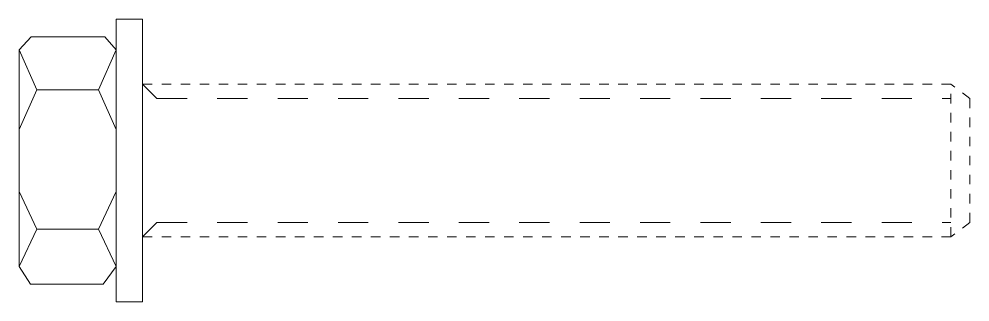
# Model space of a CAD drawing. Header units: metres. Extents: x -13 to 87, y -14.9 to 14.9.
import ezdxf

# ---------------------------------------------------------------- set-up
doc = ezdxf.new("R2010")
doc.units = ezdxf.units.M
doc.linetypes.add('Dash', pattern=[6.35, 3.175, -3.175])
doc.linetypes.add('Streep 1_1', pattern=[2, 1, -1])
doc.layers.add('A-DETL-GENF', color=92, linetype='Continuous', lineweight=18)
doc.layers.add('A-DETL-GENF-HDLN', color=1, linetype='Dash', lineweight=18)

# ---------------------------------------------------------------- blocks, each defined once
blk = doc.blocks.new('00 bout s e - M16-4297108-00_0 Basismaterialen')
at = {"layer": 'A-DETL-GENF'}
for p, q in [((-2.786, 0), (-2.786, 14.857)), ((-2.786, 14.857), (0, 14.857)), ((0, 14.857), (0, -14.857)), ((-13, 11.607), (-11.723, 13)), ((-11.723, 13), (-3.986, 13)), ((-3.986, 13), (-2.786, 11.607)), ((-13, 11.607), (-11.143, 7.429)), ((-13, -11.143), (-13, 11.607)), ((-4.643, 7.429), (-2.786, 11.607)), ((-2.786, 11.607), (-2.786, 0)), ((-11.143, 7.429), (-13, 3.25)), ((-11.143, 7.429), (-4.643, 7.429)), ((-2.786, 3.25), (-4.643, 7.429)), ((-13, 3.25), (-13, -3.25)), ((-2.786, -3.25), (-2.786, 3.25)), ((-2.786, -14.857), (-2.786, 0)), ((-2.786, 0), (-2.786, -11.143)), ((-13, -3.25), (-11.143, -7.196)), ((-4.643, -7.196), (-2.786, -3.25)), ((-11.143, -7.196), (-13, -11.143)), ((-11.143, -7.196), (-4.643, -7.196)), ((-2.786, -11.143), (-4.643, -7.196)), ((-11.781, -13), (-13, -11.143)), ((-2.786, -11.143), (-4.164, -13)), ((-4.164, -13), (-11.781, -13)), ((0, -14.857), (-2.786, -14.857))]:
    blk.add_line(p, q, dxfattribs=at)
at = {"layer": 'A-DETL-GENF', "linetype": 'Streep 1_1', "lineweight": 13}
for p, q in [((0, 8), (84.983, 8)), ((86.983, 6.5), (84.983, 8)), ((84.983, -8), (84.983, 8)), ((86.983, 6.5), (86.983, -6.5)), ((86.983, -6.5), (84.983, -8)), ((0, -8), (84.983, -8))]:
    blk.add_line(p, q, dxfattribs=at)
at = {"layer": 'A-DETL-GENF-HDLN'}
for p, q in [((0, 8), (1.5, 6.5)), ((0, 8), (0, -8)), ((1.5, 6.5), (84.983, 6.5)), ((0, -8), (1.5, -6.5)), ((1.5, -6.5), (84.983, -6.5))]:
    blk.add_line(p, q, dxfattribs=at)

msp = doc.modelspace()

# ---------------------------------------------------------------- block references
msp.add_blockref('00 bout s e - M16-4297108-00_0 Basismaterialen', (0, 0))

doc.saveas('drawing.dxf')
